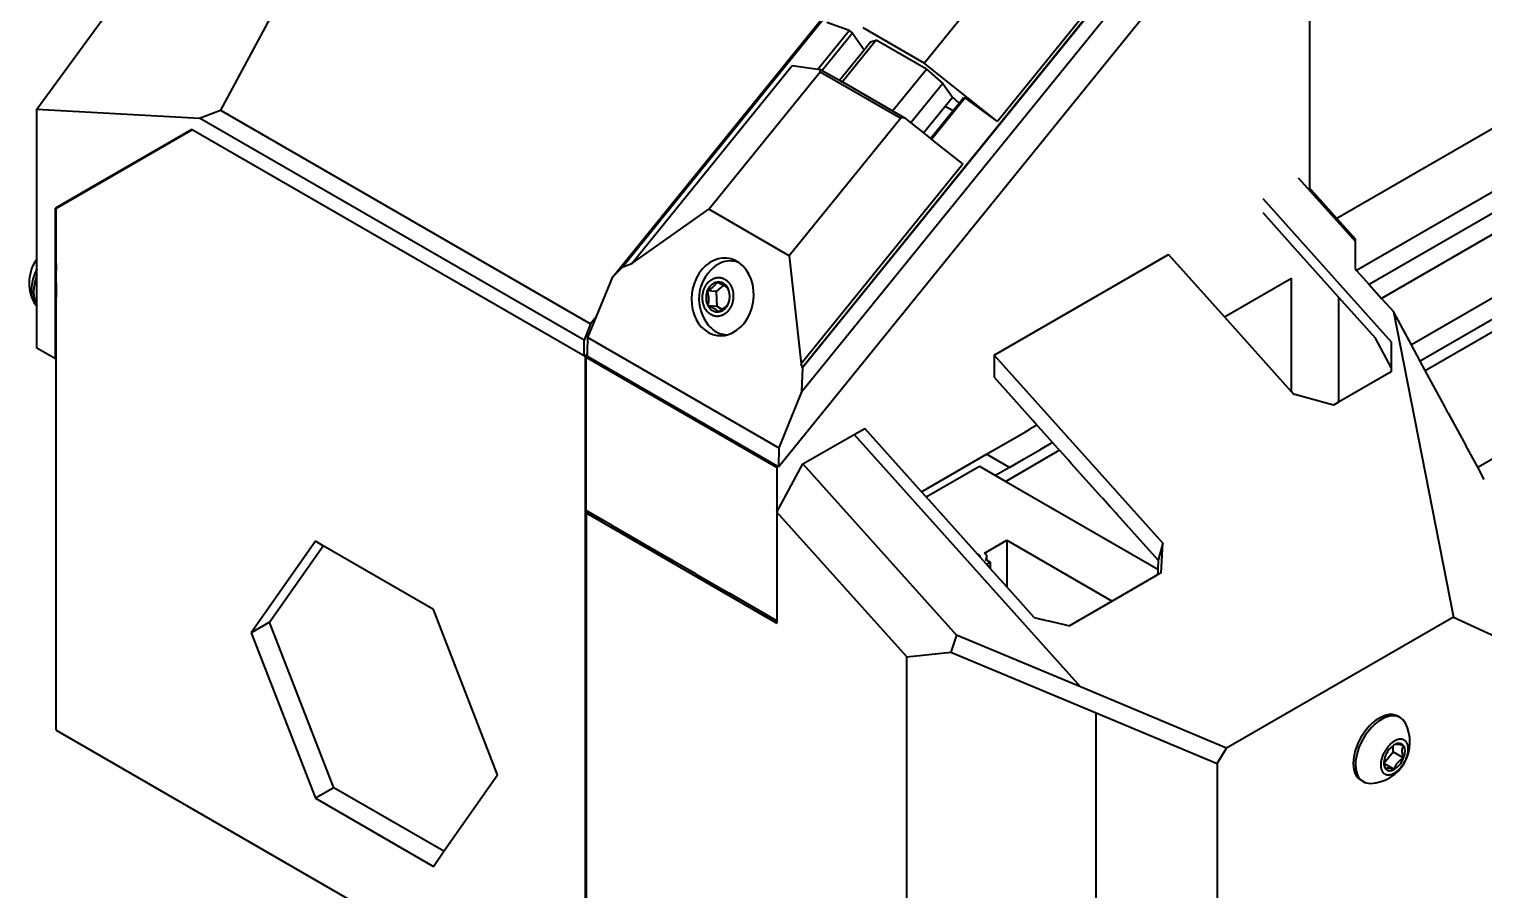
# Model space of a CAD drawing. Header units: millimetres. Extents: x 15 to 415, y 5 to 292.
# Drawn here: x 259.52 to 287.53, y 81.48 to 98.06 of the extents above; entities that cross this region are included whole.
import ezdxf

# ---------------------------------------------------------------- set-up
doc = ezdxf.new("R2010")
doc.units = ezdxf.units.MM
doc.layers.add('Geometries', color=7, linetype='Continuous')

msp = doc.modelspace()

# ---------------------------------------------------------------- linework, layer by layer
at = {"layer": 'Geometries', "linetype": 'Continuous', "lineweight": 40}
for p, q in [((274.3927, 91.066), (285.8652, 105.2323)), ((278.7024, 103.0525), (270.9487, 93.4782)), ((270.7541, 93.2827), (277.0775, 101.0908)), ((282.0809, 101.0144), (274.4062, 91.5376)), ((274.4078, 91.5367), (282.1584, 101.1072)), ((276.7528, 97.3995), (279.564, 100.8709)), ((265.3735, 100.5299), (263.2011, 96.4938)), ((273.9458, 89.6272), (282.6524, 100.3781)), ((284.1815, 94.9824), (284.1815, 100.1741)), ((280.9768, 99.7487), (278.1655, 96.2773)), ((259.6692, 96.5154), (261.781, 99.4048)), ((275.3067, 98.0308), (274.8808, 98.1808)), ((276.7528, 97.3995), (275.5751, 98.0794)), ((274.7028, 97.2852), (275.3067, 98.0308)), ((275.3717, 97.9791), (274.7897, 97.2605)), ((275.8284, 97.8415), (275.1769, 97.037)), ((275.3067, 98.0308), (275.3717, 97.9791)), ((275.3717, 97.9791), (275.5948, 97.6555)), ((275.5948, 97.6555), (275.7212, 97.8117)), ((275.7212, 97.8117), (275.8284, 97.8415)), ((276.7971, 97.2822), (275.8284, 97.8415)), ((290.8205, 97.9451), (284.6984, 94.4105)), ((275.1203, 97.0697), (275.5948, 97.6555)), ((271.1251, 93.5433), (274.2133, 97.3567)), ((272.6061, 94.5845), (274.752, 97.2342)), ((274.2133, 97.3567), (274.7028, 97.2852)), ((274.7028, 97.2852), (274.7619, 97.2766)), ((274.752, 97.2342), (274.7619, 97.2766)), ((274.752, 97.2342), (276.3, 96.3404)), ((274.7619, 97.2766), (274.7897, 97.2605)), ((274.7897, 97.2605), (275.1203, 97.0697)), ((276.1456, 96.4777), (276.7971, 97.2822)), ((278.1655, 96.2773), (276.7528, 97.3995)), ((276.7971, 97.2822), (277.1142, 97.0075)), ((291.7684, 97.2677), (285.0784, 93.4052)), ((275.1203, 97.0697), (275.1761, 97.0375)), ((275.1761, 97.0375), (275.1769, 97.037)), ((275.1769, 97.037), (276.1456, 96.4777)), ((277.1142, 97.0075), (276.4985, 96.2472)), ((277.1142, 97.0075), (277.2949, 96.7454)), ((291.9452, 96.9615), (285.3195, 93.1361)), ((277.5421, 96.7298), (276.8957, 95.9316)), ((277.1555, 96.5734), (277.2949, 96.7454)), ((277.4257, 96.6313), (277.5094, 96.7346)), ((277.5094, 96.7346), (277.5421, 96.7298)), ((278.1655, 96.2773), (277.5421, 96.7298)), ((292.2347, 96.7204), (285.5606, 92.8671)), ((259.6692, 96.5154), (262.7966, 96.3413)), ((259.6692, 93.6317), (259.6692, 96.5154)), ((262.7966, 96.3413), (263.2011, 96.4938)), ((263.2011, 96.4938), (270.3281, 92.379)), ((276.1456, 96.4777), (276.375, 96.3453)), ((276.7376, 96.0573), (277.1555, 96.5734)), ((276.8734, 95.9493), (277.3077, 96.4856)), ((277.1555, 96.5734), (277.3077, 96.4856)), ((277.3077, 96.4856), (277.4257, 96.6313)), ((294.7315, 96.5289), (286.3025, 91.6624)), ((286.4002, 91.482), (294.9367, 96.4105)), ((262.648, 96.1206), (260.0228, 94.6046)), ((262.66, 96.1136), (260.0404, 94.6008)), ((262.648, 96.1206), (260.3436, 94.7898)), ((262.6601, 96.1136), (262.648, 96.1206)), ((262.648, 96.1206), (262.648, 96.1206)), ((262.66, 96.1136), (262.6601, 96.1136)), ((270.2227, 91.7472), (262.66, 96.1136)), ((262.6601, 96.1136), (262.6601, 96.1137)), ((270.2052, 92.0639), (262.7966, 96.3413)), ((276.3, 96.3404), (274.1542, 93.6907)), ((276.375, 96.3453), (276.3, 96.3404)), ((276.375, 96.3453), (276.4985, 96.2472)), ((276.4985, 96.2472), (276.7376, 96.0573)), ((293.3213, 96.123), (286.1341, 91.9734)), ((276.7376, 96.0573), (276.8734, 95.9493)), ((276.8734, 95.9493), (276.8957, 95.9316)), ((276.8957, 95.9316), (277.4981, 95.4532)), ((287.4108, 89.6159), (297.9357, 95.6925)), ((277.4981, 95.4532), (274.3838, 91.6076)), ((283.9563, 95.1882), (285.0554, 93.9619)), ((284.1815, 94.9764), (284.1815, 94.9824)), ((284.1815, 94.9824), (284.2095, 94.956)), ((260.3436, 94.7898), (260.0228, 94.6046)), ((283.2714, 94.7928), (285.7469, 92.0306)), ((284.2095, 94.956), (284.6984, 94.4105)), ((260.0228, 91.7074), (260.0228, 94.6046)), ((260.0404, 93.9104), (260.0404, 94.6008)), ((271.1251, 93.5433), (272.6061, 94.5845)), ((274.1542, 93.6907), (272.6061, 94.5845)), ((283.2714, 94.5225), (283.8913, 93.8309)), ((284.6984, 94.4105), (285.0554, 94.0121)), ((260.0404, 93.5388), (260.0404, 93.9104)), ((285.0554, 93.9619), (285.0554, 94.0121)), ((285.0554, 93.4308), (285.0554, 93.9619)), ((259.6692, 93.4404), (259.6692, 93.6317)), ((273.0632, 93.5871), (273.0586, 93.5875)), ((273.0965, 93.5841), (273.0632, 93.5871)), ((274.1542, 93.6907), (274.3838, 91.6076)), ((278.0978, 91.7772), (281.4566, 93.7164)), ((282.5348, 92.5133), (281.4566, 93.7164)), ((283.8913, 93.8309), (284.7304, 92.8946)), ((259.6692, 93.3149), (259.6692, 93.4404)), ((259.6692, 92.7419), (259.6692, 93.3149)), ((260.0404, 93.5388), (260.0404, 93.4067)), ((260.0404, 93.169), (260.0404, 93.4067)), ((270.9487, 93.4782), (270.7541, 93.2827)), ((270.9487, 93.4782), (271.1251, 93.5433)), ((285.0554, 93.4308), (285.0784, 93.4052)), ((285.0784, 93.4052), (285.3195, 93.1361)), ((260.0404, 93.169), (260.0404, 92.8874)), ((270.4402, 92.5174), (270.7541, 93.2827)), ((272.7532, 92.9991), (272.5764, 93.0149)), ((272.7532, 92.9991), (272.8926, 93.1227)), ((282.5348, 92.5133), (283.8279, 93.2598)), ((283.8279, 91.0705), (283.8279, 93.2598)), ((285.3195, 93.1361), (285.5606, 92.8671)), ((259.6692, 92.7174), (259.6692, 92.7419)), ((260.0404, 92.6662), (260.0404, 92.8874)), ((272.7669, 92.7124), (272.59, 92.7281)), ((272.7669, 92.7124), (272.7532, 92.9991)), ((272.9573, 92.739), (272.9556, 92.7369)), ((284.7304, 92.8946), (284.7304, 90.8689)), ((284.7304, 92.8946), (285.4411, 92.1017)), ((285.5606, 92.8671), (285.7868, 92.6148)), ((259.6692, 91.9115), (259.6692, 92.7174)), ((260.0404, 91.7175), (260.0404, 92.6662)), ((270.2746, 92.1138), (270.4402, 92.5174)), ((270.4402, 92.5174), (270.3281, 92.379)), ((272.8655, 92.6554), (272.7669, 92.7124)), ((283.8279, 91.0705), (282.5348, 92.5133)), ((285.7868, 92.6148), (286.9469, 86.7322)), ((286.1341, 91.9734), (285.7868, 92.6148)), ((270.3281, 92.379), (270.2052, 92.0639)), ((272.9318, 92.1682), (272.9568, 92.1659)), ((260.0228, 91.7074), (259.6692, 91.9115)), ((270.2052, 91.7575), (270.2052, 92.0639)), ((270.2702, 91.8376), (270.2746, 92.1138)), ((270.2746, 92.1138), (273.9517, 89.9909)), ((285.7469, 91.5368), (285.4411, 92.1017)), ((285.7469, 92.0306), (285.7469, 91.5368)), ((286.3025, 91.6624), (286.1341, 91.9734)), ((260.0404, 91.7175), (260.0228, 91.7074)), ((260.0404, 84.5502), (260.0404, 91.7175)), ((270.2696, 91.8052), (270.2227, 91.7472)), ((270.2227, 91.7472), (270.2227, 78.6714)), ((270.2405, 91.737), (270.2691, 91.7723)), ((270.2405, 91.737), (270.2405, 89.056)), ((273.9174, 89.6141), (270.2405, 91.737)), ((270.2687, 91.7502), (270.2691, 91.7723)), ((273.9337, 89.6342), (270.2687, 91.7502)), ((270.2691, 91.7723), (270.2696, 91.8052)), ((270.2696, 91.8052), (270.2702, 91.8376)), ((274.4062, 91.5376), (274.3838, 91.6076)), ((278.0978, 91.7772), (281.3467, 88.1522)), ((278.0978, 91.7772), (278.0978, 91.3511)), ((286.4002, 91.482), (286.3025, 91.6624)), ((274.4078, 91.5367), (274.3927, 91.066)), ((274.4062, 91.5376), (274.4078, 91.5367)), ((278.0978, 91.3511), (278.8429, 90.5198)), ((285.7469, 91.4558), (284.7304, 90.8689)), ((285.7469, 91.5368), (285.7469, 91.4558)), ((286.7785, 90.7835), (286.4002, 91.482)), ((274.3927, 91.066), (273.9517, 89.9909)), ((283.8731, 91.02), (283.8279, 91.0705)), ((283.8913, 91.0151), (283.8731, 91.02)), ((284.6363, 90.8146), (283.8913, 91.0151)), ((284.7304, 90.8689), (284.6363, 90.8146)), ((286.8449, 90.6609), (286.7785, 90.7835)), ((278.9244, 90.4288), (278.8429, 90.5198)), ((286.8449, 90.6609), (287.1831, 90.0363)), ((274.4186, 89.681), (275.4025, 90.2491)), ((275.4031, 90.2489), (279.7599, 85.3877)), ((275.4036, 90.2484), (275.6072, 90.366)), ((276.7012, 89.1452), (275.6072, 90.366)), ((277.9532, 89.8681), (278.7041, 90.3016)), ((278.7041, 90.3016), (278.786, 90.3489)), ((278.9244, 90.4288), (278.786, 90.3489)), ((278.9244, 90.4288), (279.0724, 90.2637)), ((279.2241, 90.0945), (279.0724, 90.2637)), ((273.9517, 89.9909), (273.9458, 89.6272)), ((279.3597, 89.9431), (278.3238, 89.3451)), ((278.68, 89.7804), (278.9911, 89.96)), ((279.2241, 90.0945), (278.9911, 89.96)), ((279.2241, 90.0945), (279.3203, 89.9871)), ((279.3597, 89.9431), (279.3203, 89.9871)), ((279.3597, 89.9431), (279.5317, 89.7512)), ((287.4108, 89.6159), (287.1831, 90.0363)), ((273.9175, 88.7534), (274.4186, 89.681)), ((274.4186, 89.681), (277.3717, 86.386)), ((276.7012, 89.1452), (277.9532, 89.8681)), ((278.3926, 89.6144), (277.9532, 89.8681)), ((278.3926, 89.6144), (278.68, 89.7804)), ((279.5857, 89.6909), (279.5317, 89.7512)), ((280.1692, 89.0399), (279.5857, 89.6909)), ((273.9174, 89.6141), (273.9337, 89.6342)), ((273.9174, 89.6141), (273.9174, 86.66)), ((273.9458, 89.6272), (273.9337, 89.6342)), ((276.7892, 89.047), (277.8146, 89.639)), ((277.8146, 89.639), (278.1249, 89.4599)), ((278.3926, 89.6144), (278.1249, 89.4599)), ((278.1249, 89.4599), (278.3238, 89.3451)), ((287.5371, 89.3827), (287.4108, 89.6159)), ((276.7892, 89.047), (276.7012, 89.1452)), ((278.3238, 89.3451), (281.2504, 87.6554)), ((270.2405, 89.056), (270.2405, 89.0005)), ((270.2405, 89.0005), (270.2405, 88.804)), ((270.2405, 88.804), (270.2405, 88.7964)), ((277.7807, 87.9407), (276.7892, 89.047)), ((280.1692, 89.0399), (280.1916, 89.0149)), ((280.3351, 88.8548), (280.1916, 89.0149)), ((280.3351, 88.8548), (280.4411, 88.7366)), ((270.2405, 88.7964), (270.2405, 88.7829)), ((270.2769, 88.7619), (270.2405, 88.7829)), ((270.2769, 88.7619), (270.2406, 88.7394)), ((270.2406, 88.7394), (270.2406, 78.6611)), ((270.2406, 88.7394), (273.9175, 86.6166)), ((270.5622, 88.5971), (270.2769, 88.7619)), ((270.7311, 88.4996), (270.5622, 88.5971)), ((276.4169, 85.9646), (273.9175, 88.7534)), ((273.9175, 88.7534), (273.9175, 86.6601)), ((280.4462, 88.7309), (280.4411, 88.7366)), ((280.4706, 88.7036), (280.4462, 88.7309)), ((281.2588, 87.8242), (280.4706, 88.7036)), ((270.7311, 88.4996), (271.826, 87.8675)), ((265.0306, 88.1912), (263.7932, 86.4308)), ((264.1467, 86.6349), (265.18, 88.105)), ((265.18, 88.105), (265.0306, 88.1912)), ((267.3013, 86.8802), (265.18, 88.105)), ((277.9168, 87.9629), (278.345, 88.2102)), ((278.345, 88.2102), (280.3731, 87.0392)), ((278.345, 88.2102), (278.345, 87.3111)), ((281.3467, 88.1522), (281.2588, 87.8242)), ((281.3185, 87.585), (281.3467, 88.1522)), ((271.9687, 87.7851), (271.826, 87.8675)), ((272.3587, 87.5599), (271.9687, 87.7851)), ((277.8118, 87.9228), (277.7807, 87.9407)), ((277.8118, 87.906), (277.7807, 87.9407)), ((277.8118, 87.906), (277.8118, 87.9228)), ((277.8322, 87.8833), (277.8118, 87.906)), ((277.9543, 87.7471), (277.8322, 87.8833)), ((277.9359, 87.8385), (277.9588, 87.8253)), ((277.9543, 87.7471), (278.0243, 87.7875)), ((278.0243, 87.6689), (277.9543, 87.7471)), ((277.9588, 87.8253), (277.9588, 87.8921)), ((277.9588, 87.8253), (278.0243, 87.7875)), ((278.0243, 87.7875), (278.0243, 87.6689)), ((281.2588, 87.8242), (281.2504, 87.6554)), ((272.3587, 87.5599), (272.9989, 87.1903)), ((278.345, 87.3111), (278.0243, 87.6689)), ((281.2448, 87.5424), (280.3731, 87.0392)), ((281.2487, 87.622), (281.2448, 87.5424)), ((281.3185, 87.585), (281.2448, 87.5424)), ((281.2488, 87.6241), (281.2487, 87.622)), ((281.2504, 87.6554), (281.2488, 87.6241)), ((273.9174, 86.66), (272.9989, 87.1903)), ((272.9989, 87.1903), (272.9989, 87.1903)), ((278.8718, 86.7233), (278.345, 87.3111)), ((268.5388, 83.6909), (267.3013, 86.8802)), ((280.3731, 87.0392), (279.5507, 86.5644)), ((264.1467, 86.6349), (263.7932, 86.4308)), ((265.3841, 83.4456), (264.1467, 86.6349)), ((273.9175, 86.6601), (273.9174, 86.66)), ((273.9175, 86.6601), (273.9175, 86.6166)), ((278.8718, 86.7233), (279.053, 86.6809)), ((279.0785, 86.6749), (279.053, 86.6809)), ((279.0785, 86.6749), (279.1483, 86.6586)), ((279.1483, 86.6586), (279.4233, 86.5942)), ((279.4233, 86.5942), (279.5507, 86.5644)), ((286.9469, 86.7322), (282.5765, 84.2089)), ((286.9469, 86.7322), (289.174, 85.6937)), ((263.7932, 86.4308), (265.0306, 83.2415)), ((277.3717, 86.386), (277.2688, 86.0551)), ((279.7598, 85.3876), (277.3717, 86.386)), ((276.4169, 85.9646), (277.2688, 86.0551)), ((277.2688, 86.0551), (280.0625, 84.886)), ((276.4169, 75.0594), (276.4169, 85.9646)), ((282.5765, 84.2089), (279.7598, 85.3877)), ((280.0622, 84.8855), (282.3916, 83.9092)), ((280.064, 72.2484), (280.0624, 84.886)), ((285.9167, 84.7965), (285.8729, 84.8217)), ((260.0404, 84.5502), (270.2227, 78.6714)), ((282.3916, 83.9092), (282.5765, 84.2089)), ((285.6059, 83.9207), (285.7809, 84.1384)), ((285.7809, 84.1384), (285.7809, 84.254)), ((285.7809, 84.1384), (285.9851, 84.0205)), ((285.8094, 84.2726), (285.8083, 84.272)), ((282.3916, 83.9092), (282.3916, 71.3689)), ((285.6047, 83.9346), (285.6049, 83.9316)), ((285.6059, 83.9207), (285.6063, 83.9172)), ((285.6064, 83.9172), (285.8083, 83.8006)), ((267.5055, 82.2209), (268.5388, 83.6909)), ((285.2042, 83.5624), (285.1604, 83.5877)), ((265.3841, 83.4456), (265.0306, 83.2415)), ((265.0306, 83.2415), (267.3013, 81.9305)), ((267.5055, 82.2209), (265.3841, 83.4456)), ((267.3013, 81.9305), (267.5055, 82.2209))]:
    msp.add_line(p, q, dxfattribs=at)
at = {"layer": 'Geometries', "linetype": 'Continuous', "lineweight": 40, "flags": 128}
for points in [[(272.5153, 93.0501), (272.5208, 93.0636), (272.5268, 93.0771), (272.5334, 93.0905), (272.5404, 93.1037), (272.548, 93.1167), (272.5559, 93.1293), (272.5644, 93.1416), (272.5733, 93.1535), (272.5827, 93.1652), (272.5917, 93.1754), (272.601, 93.1852), (272.6107, 93.1946), (272.6208, 93.2036), (272.6311, 93.2122), (272.6417, 93.2202), (272.6526, 93.2277), (272.6638, 93.2347), (272.6752, 93.2411), (272.6867, 93.2469), (272.6985, 93.2521), (272.7103, 93.2567), (272.7223, 93.2607), (272.7343, 93.2641), (272.7464, 93.2668), (272.7584, 93.2689), (272.7705, 93.2704), (272.7825, 93.2712), (272.7944, 93.2715), (272.8062, 93.2711), (272.8192, 93.27), (272.832, 93.2682), (272.8446, 93.2657), (272.857, 93.2626), (272.869, 93.2588), (272.8805, 93.2545), (272.8917, 93.2498), (272.9026, 93.2445), (272.9131, 93.2387), (272.9235, 93.2324), (272.934, 93.2253), (272.9443, 93.2176), (272.9544, 93.2093), (272.9644, 93.2003), (272.9741, 93.1907), (272.9834, 93.1806), (272.9926, 93.1698), (273.0014, 93.1584), (273.0091, 93.1475), (273.0165, 93.1361), (273.0235, 93.1243), (273.0302, 93.112), (273.0366, 93.0993), (273.0425, 93.0862), (273.048, 93.0727), (273.053, 93.0589), (273.0576, 93.0448), (273.0617, 93.0304), (273.0654, 93.0158), (273.0685, 93.001), (273.0712, 92.9861), (273.0733, 92.971), (273.075, 92.9559), (273.0761, 92.9407), (273.0768, 92.9255), (273.0769, 92.9104), (273.0766, 92.8954), (273.0758, 92.8805), (273.0744, 92.8639), (273.0724, 92.8476), (273.0699, 92.8316), (273.0669, 92.8159), (273.0634, 92.8005), (273.0596, 92.7857), (273.0553, 92.7714), (273.0506, 92.7574), (273.0457, 92.7439), (273.0402, 92.7304), (273.0341, 92.717), (273.0276, 92.7036), (273.0206, 92.6904), (273.013, 92.6774), (273.005, 92.6648), (272.9966, 92.6525), (272.9876, 92.6405), (272.9782, 92.6289), (272.9693, 92.6187), (272.9599, 92.6089), (272.9502, 92.5994), (272.9402, 92.5904), (272.9299, 92.5819), (272.9192, 92.5739), (272.9083, 92.5663), (272.8972, 92.5594), (272.8858, 92.553), (272.8742, 92.5471), (272.8625, 92.5419), (272.8507, 92.5373), (272.8387, 92.5333), (272.8267, 92.53), (272.8146, 92.5272), (272.8026, 92.5251), (272.7905, 92.5237), (272.7785, 92.5228), (272.7666, 92.5226), (272.7548, 92.523), (272.7418, 92.5241), (272.7289, 92.5259), (272.7163, 92.5284), (272.704, 92.5315), (272.692, 92.5352), (272.6804, 92.5395), (272.6692, 92.5443), (272.6584, 92.5496), (272.6479, 92.5553), (272.6374, 92.5617), (272.627, 92.5687), (272.6167, 92.5764), (272.6065, 92.5848), (272.5965, 92.5938), (272.5869, 92.6033), (272.5775, 92.6135), (272.5684, 92.6243), (272.5596, 92.6357), (272.5519, 92.6466), (272.5445, 92.6579), (272.5374, 92.6698), (272.5307, 92.6821), (272.5244, 92.6948), (272.5185, 92.7079), (272.513, 92.7214), (272.508, 92.7352), (272.5034, 92.7493), (272.4992, 92.7637), (272.4956, 92.7783), (272.4924, 92.793), (272.4898, 92.808), (272.4876, 92.823), (272.486, 92.8382), (272.4848, 92.8533), (272.4842, 92.8685), (272.484, 92.8836), (272.4843, 92.8987), (272.4851, 92.9136), (272.4866, 92.9301), (272.4885, 92.9464), (272.4911, 92.9625), (272.4941, 92.9782), (272.4976, 92.9936), (272.5014, 93.0083), (272.5057, 93.0227), (272.5103, 93.0366), (272.5153, 93.0501)], [(272.5764, 93.0149), (272.5876, 93.0214), (272.5982, 93.0278), (272.6084, 93.034), (272.6181, 93.0401), (272.6274, 93.0461), (272.6362, 93.052), (272.6447, 93.0578), (272.6541, 93.0645), (272.6631, 93.0711), (272.6717, 93.0776), (272.6799, 93.0842), (272.6878, 93.0907), (272.6953, 93.0972), (272.7025, 93.1038), (272.7094, 93.1103), (272.7161, 93.117), (272.7225, 93.1238), (272.7287, 93.1306), (272.7347, 93.1376), (272.7396, 93.1437), (272.7445, 93.15), (272.7492, 93.1564), (272.7537, 93.1629), (272.7582, 93.1696), (272.7626, 93.1766), (272.7668, 93.1838)], [(272.59, 92.7281), (272.593, 92.7395), (272.5956, 92.7505), (272.5979, 92.7613), (272.5999, 92.7718), (272.6017, 92.7821), (272.6032, 92.7922), (272.6045, 92.8021), (272.6057, 92.8136), (272.6066, 92.8249), (272.6071, 92.8361), (272.6073, 92.8472), (272.6073, 92.8583), (272.6069, 92.8694), (272.6062, 92.8805), (272.6052, 92.8917), (272.6039, 92.9029), (272.6023, 92.9143), (272.6003, 92.9259), (272.5981, 92.9376), (272.5958, 92.9479), (272.5933, 92.9584), (272.5905, 92.9691), (272.5875, 92.9801), (272.5841, 92.9913), (272.5804, 93.0029), (272.5764, 93.0149)], [(272.7668, 93.1838), (272.7815, 93.1774), (272.7961, 93.1709), (272.8105, 93.1644), (272.8246, 93.1578), (272.8361, 93.1523), (272.8474, 93.1468), (272.8584, 93.1413), (272.869, 93.1357), (272.8793, 93.1302), (272.886, 93.1264), (272.8926, 93.1227), (272.8926, 93.1227)], [(272.8926, 93.1227), (272.9004, 93.1181), (272.9078, 93.1136), (272.915, 93.1091), (272.9218, 93.1047), (272.9284, 93.1001), (272.9347, 93.0957), (272.9407, 93.0913), (272.9464, 93.087), (272.9532, 93.0816), (272.9535, 93.0813)], [(272.9535, 93.0813), (272.9595, 93.0762), (272.9654, 93.071), (272.9709, 93.0659)], [(272.9709, 93.0659), (272.975, 93.054), (272.9787, 93.0424), (272.982, 93.0311), (272.9851, 93.0201), (272.9879, 93.0094), (272.9904, 92.999), (272.9926, 92.9887), (272.9949, 92.9769), (272.9969, 92.9654), (272.9985, 92.954), (272.9998, 92.9427), (273.0008, 92.9315), (273.0015, 92.9204), (273.0018, 92.9093), (273.0019, 92.8983), (273.0017, 92.8871), (273.0011, 92.8759), (273.0003, 92.8646), (272.9991, 92.8532), (272.9978, 92.8432), (272.9963, 92.8331), (272.9945, 92.8228), (272.9925, 92.8123), (272.9902, 92.8015), (272.9875, 92.7905), (272.9846, 92.7792)], [(272.7942, 92.6103), (272.7881, 92.6159), (272.7816, 92.6216), (272.7745, 92.6275), (272.7669, 92.6335), (272.7601, 92.6386), (272.7528, 92.6437), (272.7451, 92.649), (272.7369, 92.6543), (272.7282, 92.6597), (272.7221, 92.6634), (272.7158, 92.6671), (272.7077, 92.6717), (272.6993, 92.6763), (272.6906, 92.681), (272.6817, 92.6856), (272.6723, 92.6904), (272.6627, 92.6951), (272.6529, 92.6998), (272.6429, 92.7045), (272.6299, 92.7105), (272.6168, 92.7164), (272.6035, 92.7223), (272.59, 92.7281)], [(272.9556, 92.7369), (272.9525, 92.733), (272.9465, 92.726), (272.9403, 92.7192), (272.9339, 92.7124), (272.9272, 92.7058), (272.9203, 92.6992), (272.9131, 92.6926), (272.9055, 92.6861), (272.9047, 92.6854)], [(272.9846, 92.7792), (272.9804, 92.772), (272.976, 92.7651), (272.9715, 92.7583), (272.967, 92.7518), (272.9623, 92.7454), (272.9574, 92.7391), (272.9573, 92.739)], [(272.8396, 92.6379), (272.8359, 92.6355), (272.8262, 92.6294), (272.816, 92.6232), (272.8054, 92.6168), (272.7942, 92.6103)], [(272.8656, 92.6554), (272.8625, 92.6532), (272.854, 92.6474), (272.8451, 92.6415), (272.8396, 92.6379)], [(272.8837, 92.6686), (272.8809, 92.6665), (272.8719, 92.6599), (272.8656, 92.6554)], [(272.9047, 92.6854), (272.8977, 92.6796), (272.8895, 92.6731), (272.8837, 92.6686)], [(285.8083, 83.7301), (285.8189, 83.7365), (285.8297, 83.7434), (285.8405, 83.7509), (285.8515, 83.7591), (285.8625, 83.7678), (285.8734, 83.777), (285.8843, 83.7868), (285.8951, 83.7971), (285.906, 83.808), (285.9157, 83.8183), (285.9254, 83.8291), (285.9349, 83.8403), (285.9443, 83.8519), (285.9535, 83.8638), (285.9624, 83.8761), (285.9712, 83.8887), (285.9797, 83.9016), (285.9879, 83.9147), (285.9958, 83.928), (286.0035, 83.9416), (286.0107, 83.9553), (286.0176, 83.9691), (286.0241, 83.983), (286.0303, 83.9969), (286.036, 84.0108), (286.0414, 84.0247), (286.0463, 84.0386), (286.0508, 84.0523), (286.0549, 84.0659), (286.059, 84.081), (286.0625, 84.0958), (286.0656, 84.1104), (286.0681, 84.1246), (286.0701, 84.1385), (286.0716, 84.1518), (286.0727, 84.1647), (286.0733, 84.1773), (286.0735, 84.1894), (286.0733, 84.2015), (286.0727, 84.2135), (286.0716, 84.2254), (286.07, 84.2372), (286.0679, 84.2487), (286.0654, 84.2598), (286.0624, 84.2707), (286.0589, 84.2812), (286.0549, 84.2913), (286.0508, 84.3002), (286.0463, 84.3088), (286.0414, 84.3169), (286.036, 84.3247), (286.0303, 84.332), (286.0241, 84.3388), (286.0176, 84.3452), (286.0107, 84.351), (286.0035, 84.3563), (285.9958, 84.3611), (285.9879, 84.3653), (285.9797, 84.3689), (285.9712, 84.372), (285.9624, 84.3744), (285.9535, 84.3763), (285.9443, 84.3777), (285.9349, 84.3784), (285.9254, 84.3786), (285.9157, 84.3782), (285.906, 84.3773), (285.8949, 84.3757), (285.8839, 84.3734), (285.8728, 84.3705), (285.8617, 84.367), (285.8507, 84.363), (285.8399, 84.3585), (285.8293, 84.3536), (285.8187, 84.3482), (285.8083, 84.3425), (285.7978, 84.3361), (285.787, 84.3292), (285.7762, 84.3216), (285.7652, 84.3135), (285.7542, 84.3048), (285.7433, 84.2956), (285.7324, 84.2858), (285.7216, 84.2755), (285.7107, 84.2646), (285.701, 84.2543), (285.6913, 84.2435), (285.6818, 84.2323), (285.6724, 84.2207), (285.6632, 84.2088), (285.6543, 84.1965), (285.6455, 84.1839), (285.637, 84.171), (285.6288, 84.1579), (285.6208, 84.1445), (285.6132, 84.131), (285.606, 84.1173), (285.5991, 84.1035), (285.5926, 84.0896), (285.5864, 84.0757), (285.5807, 84.0618), (285.5753, 84.0479), (285.5704, 84.034), (285.5659, 84.0203), (285.5618, 84.0067), (285.5577, 83.9916), (285.5542, 83.9768), (285.5511, 83.9622), (285.5486, 83.948), (285.5466, 83.9341), (285.5451, 83.9208), (285.544, 83.9078), (285.5434, 83.8953), (285.5432, 83.8832), (285.5434, 83.8711), (285.544, 83.8591), (285.5451, 83.8472), (285.5467, 83.8354), (285.5488, 83.8239), (285.5513, 83.8128), (285.5543, 83.8019), (285.5578, 83.7914), (285.5618, 83.7812), (285.5659, 83.7723), (285.5704, 83.7638), (285.5753, 83.7556), (285.5807, 83.7479), (285.5864, 83.7406), (285.5926, 83.7338), (285.5991, 83.7274), (285.606, 83.7216), (285.6132, 83.7163), (285.6208, 83.7115), (285.6288, 83.7073), (285.637, 83.7037), (285.6455, 83.7006), (285.6543, 83.6982), (285.6632, 83.6962), (285.6724, 83.6949), (285.6818, 83.6942), (285.6913, 83.694), (285.701, 83.6943), (285.7107, 83.6953), (285.7218, 83.6969), (285.7328, 83.6992), (285.7439, 83.7021), (285.755, 83.7056), (285.766, 83.7096), (285.7768, 83.7141), (285.7874, 83.719), (285.798, 83.7243), (285.8083, 83.7301)], [(285.9851, 84.2562), (285.9739, 84.2592), (285.9633, 84.2619), (285.9532, 84.2644), (285.9437, 84.2667), (285.9346, 84.2688), (285.9259, 84.2707), (285.9176, 84.2724), (285.9085, 84.2742), (285.8998, 84.2758), (285.8916, 84.2771), (285.8838, 84.2783), (285.8764, 84.2792), (285.8694, 84.2799), (285.8627, 84.2804), (285.8564, 84.2807), (285.8504, 84.2808), (285.8447, 84.2807), (285.8392, 84.2804), (285.8341, 84.2799), (285.8299, 84.2793), (285.8258, 84.2785), (285.822, 84.2776), (285.8183, 84.2765), (285.8148, 84.2752), (285.8115, 84.2737), (285.8094, 84.2726)], [(285.9851, 84.0205), (285.9801, 84.0354), (285.9755, 84.0502), (285.9713, 84.0651), (285.9675, 84.0798), (285.9648, 84.0919), (285.9625, 84.104), (285.9606, 84.1159), (285.9592, 84.1276), (285.9582, 84.1391), (285.9579, 84.1467), (285.9578, 84.1541), (285.958, 84.1632), (285.9585, 84.1721), (285.9594, 84.1807), (285.9606, 84.1891), (285.9622, 84.1974), (285.9641, 84.2055), (285.9663, 84.2134), (285.9688, 84.2209), (285.9723, 84.2303), (285.9763, 84.2393), (285.9806, 84.2479), (285.9851, 84.2562)], [(285.6049, 83.9316), (285.6049, 83.9313), (285.6058, 83.9216), (285.6059, 83.9207)], [(285.6063, 83.9172), (285.607, 83.9118), (285.6086, 83.9016), (285.6105, 83.8914), (285.6127, 83.881), (285.6152, 83.8705), (285.6188, 83.8571), (285.6225, 83.8442)], [(285.6225, 83.8442), (285.6227, 83.8436), (285.627, 83.83), (285.6316, 83.8164)], [(285.6316, 83.8164), (285.6347, 83.8181), (285.6381, 83.8195), (285.6416, 83.8208), (285.6452, 83.8219), (285.6491, 83.8229), (285.6531, 83.8237), (285.6573, 83.8243), (285.6625, 83.8248), (285.6679, 83.8251), (285.6736, 83.8252), (285.6796, 83.8251), (285.686, 83.8248), (285.6926, 83.8243), (285.6996, 83.8236), (285.707, 83.8226), (285.7148, 83.8215), (285.723, 83.8202), (285.7317, 83.8186), (285.7408, 83.8168), (285.7491, 83.8151), (285.7578, 83.8132), (285.7669, 83.8111), (285.7765, 83.8088), (285.7865, 83.8063), (285.7972, 83.8036), (285.8083, 83.8006)], [(285.8083, 83.8006), (285.8115, 83.8118), (285.8148, 83.8226), (285.8183, 83.833), (285.822, 83.8429), (285.8258, 83.8525), (285.8299, 83.8617), (285.8341, 83.8706), (285.8392, 83.8807), (285.8447, 83.8904), (285.8504, 83.8998), (285.8564, 83.9089), (285.8627, 83.9177), (285.8694, 83.9263), (285.8764, 83.9347), (285.8838, 83.943), (285.8916, 83.9511), (285.8998, 83.959), (285.9085, 83.9668), (285.9176, 83.9746), (285.9259, 83.9812), (285.9346, 83.9877), (285.9437, 83.9943), (285.9532, 84.0008), (285.9633, 84.0073), (285.9739, 84.0139), (285.9851, 84.0205)]]:
    msp.add_lwpolyline(points, dxfattribs=at)
at = {"layer": 'Geometries', "linetype": 'Continuous', "lineweight": 40}
for centre, start, end in [((260.3101, 93.1647), 143.91728, 207.47901), ((273.2084, 92.8588), 130.45488, 219.3373), ((285.3143, 84.3215), 272.52099, 27.47901)]:
    msp.add_arc(centre, 0.793, start, end, dxfattribs=at)
for centre, major_axis, ratio, start_param, end_param in [((276.9656, 96.5976), (1.1657, -0.944), 0.2160561, 1.344639, 1.4620205), ((272.8708, 92.8973), (-0.1035, -0.7428), 0.795011, 2.8975604, 6.2831853), ((272.9952, 92.8778), (0.0634, 0.7097), 0.7886751, 0, 0.6773031), ((272.9952, 92.8778), (0.0634, 0.7097), 0.7886751, 6.051697, 6.2831853), ((273.1562, 92.8576), (-0.1035, -0.7428), 0.795011, 3.3856249, 3.4708069), ((273.0331, 92.8745), (0.0634, 0.7097), 0.7886751, 6.1701854, 6.2831853), ((272.8708, 92.8973), (-0.1035, -0.7428), 0.795011, 2.8133538, 2.8975604), ((272.8708, 92.8973), (-0.1035, -0.7428), 0.795011, 2.762942, 2.8133538), ((260.064, 93.3068), (-0.3562, -0.617), 0.5773503, 4.8272413, 5.9304687), ((260.1077, 93.2816), (-0.3562, -0.617), 0.5773503, 4.982852, 6.0127222), ((272.8708, 92.8973), (-0.1035, -0.7428), 0.795011, 0.3215291, 2.762942), ((272.7805, 92.897), (0.0257, 0.2875), 0.7886751, 1.2199169, 2.2671145), ((272.7805, 92.897), (0.0257, 0.2875), 0.7886751, 0.1727194, 1.2199169), ((272.7805, 92.897), (0.0257, 0.2875), 0.7886751, 5.4087071, 6.4559047), ((272.7805, 92.897), (0.0257, 0.2875), 0.7886751, 4.3615096, 5.4087071), ((260.064, 93.3068), (-0.3562, -0.617), 0.5773503, 5.9304687, 6.168333), ((272.7805, 92.897), (0.0257, 0.2875), 0.7886751, 2.2671145, 3.314312), ((272.7805, 92.897), (0.0257, 0.2875), 0.7886751, 3.314312, 4.3615096), ((272.9952, 92.8778), (0.0634, 0.7097), 0.7886751, 2.4642895, 3.037825), ((273.1562, 92.8576), (-0.1035, -0.7428), 0.795011, 5.9669745, 6.0391531), ((272.9952, 92.8778), (0.0634, 0.7097), 0.7886751, 3.037825, 3.1415927), ((272.8708, 92.8973), (-0.1035, -0.7428), 0.795011, 0.2440322, 0.3174222), ((272.9952, 92.8778), (0.0634, 0.7097), 0.7886751, 3.1415927, 3.1904865), ((272.8708, 92.8973), (-0.1035, -0.7428), 0.795011, 0.3174222, 0.3215291), ((272.8708, 92.8973), (-0.1035, -0.7428), 0.795011, 0, 0.2440322), ((277.7588, 87.8921), (-0.2, 0), 0.5773503, 3.1415927, 3.801663), ((277.7588, 87.8921), (0.075, 0), 0.5773503, 6.0774086, 7.0685835), ((277.7588, 87.8921), (-0.2, 0), 0.5773503, 2.6588438, 3.1415927), ((285.5167, 84.2047), (0.3562, 0.617), 0.5773503, 0, 3.1415927), ((285.5604, 84.1794), (0.3562, 0.617), 0.5773503, 0, 3.1415927), ((285.5604, 84.1794), (0.3562, 0.617), 0.5773503, 5.9304687, 6.2831853), ((285.8083, 84.0363), (0.1443, 0.25), 0.5773503, 1.8325957, 2.2891592), ((285.8083, 84.0363), (0.1443, 0.25), 0.5773503, 0.9200385, 1.8325957), ((285.8083, 84.0363), (0.1443, 0.25), 0.5773503, 0.7853982, 0.9200385), ((285.8083, 84.0363), (0.1443, 0.25), 0.5773503, 6.0213859, 7.0685835), ((285.8083, 84.0363), (0.1443, 0.25), 0.5773503, 4.9741884, 6.0213859), ((285.8083, 84.0363), (0.1443, 0.25), 0.5773503, 2.2891592, 2.8797933), ((285.8083, 84.0363), (0.1443, 0.25), 0.5773503, 2.8797933, 3.9269908), ((285.8083, 84.0363), (0.1443, 0.25), 0.5773503, 3.9269908, 4.9741884), ((285.5604, 84.1794), (0.3562, 0.617), 0.5773503, 3.1415927, 3.4943092)]:
    msp.add_ellipse(centre, major_axis=major_axis, ratio=ratio, start_param=start_param, end_param=end_param, dxfattribs=at)

doc.saveas('drawing.dxf')
